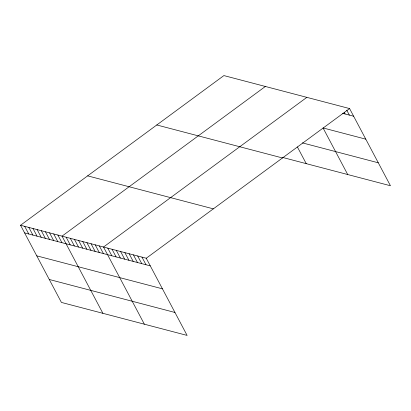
<?xml version="1.0" encoding="UTF-8"?>
<svg xmlns="http://www.w3.org/2000/svg" width="411" height="411" viewBox="0 0 411 411"><rect width="100%" height="100%" fill="white"/><g stroke="black" fill="none" stroke-linecap="round" stroke-linejoin="round"><path stroke-width="0.62" d="M20.55 225.249L146.244 258.242L187.108 335.417L61.414 302.429L20.55 225.249L223.892 75.583L349.586 108.571L390.45 185.751L282.537 157.423M265.372 86.469L62.03 236.135L102.894 313.316M306.853 97.356L103.505 247.026L144.369 324.202M146.244 258.242L349.586 108.571M342.64 113.328L353.63 116.21M365.78 139.159L323.046 127.944L347.716 174.531M302.383 142.874L378.3 162.802M156.791 124.97L282.485 157.963M87.656 175.862L213.345 208.85M24.593 232.888L150.287 265.881M36.743 255.837L162.437 288.83M49.263 279.48L174.958 312.473M346.756 110.179L349.36 115.09M344.218 112.331L345.086 113.97M297.4 146.958L306.236 163.645M141.97 257.122L146.013 264.761M137.695 255.996L141.738 263.636M133.421 254.877L137.464 262.516M129.146 253.757L133.195 261.396M124.872 252.631L128.92 260.271M120.603 251.511L124.646 259.151M116.328 250.391L120.372 258.031M112.054 249.266L116.097 256.906M107.78 248.146L111.823 255.786M99.359 245.937L103.402 253.577M95.213 244.848L99.257 252.488M91.062 243.759L95.111 251.398M86.916 242.67L90.959 250.309M82.765 241.581L86.813 249.22M78.619 240.492L82.662 248.131M74.473 239.402L78.516 247.042M70.322 238.313L74.37 245.953M66.176 237.224L70.219 244.864M57.879 235.051L61.927 242.69M53.733 233.962L57.776 241.601M49.587 232.873L53.63 240.512M45.436 231.783L49.484 239.423M41.29 230.694L45.333 238.334M37.139 229.605L41.187 237.245M32.993 228.516L37.036 236.155M28.847 227.427L32.89 235.066M24.696 226.338L28.744 233.977"/></g></svg>
